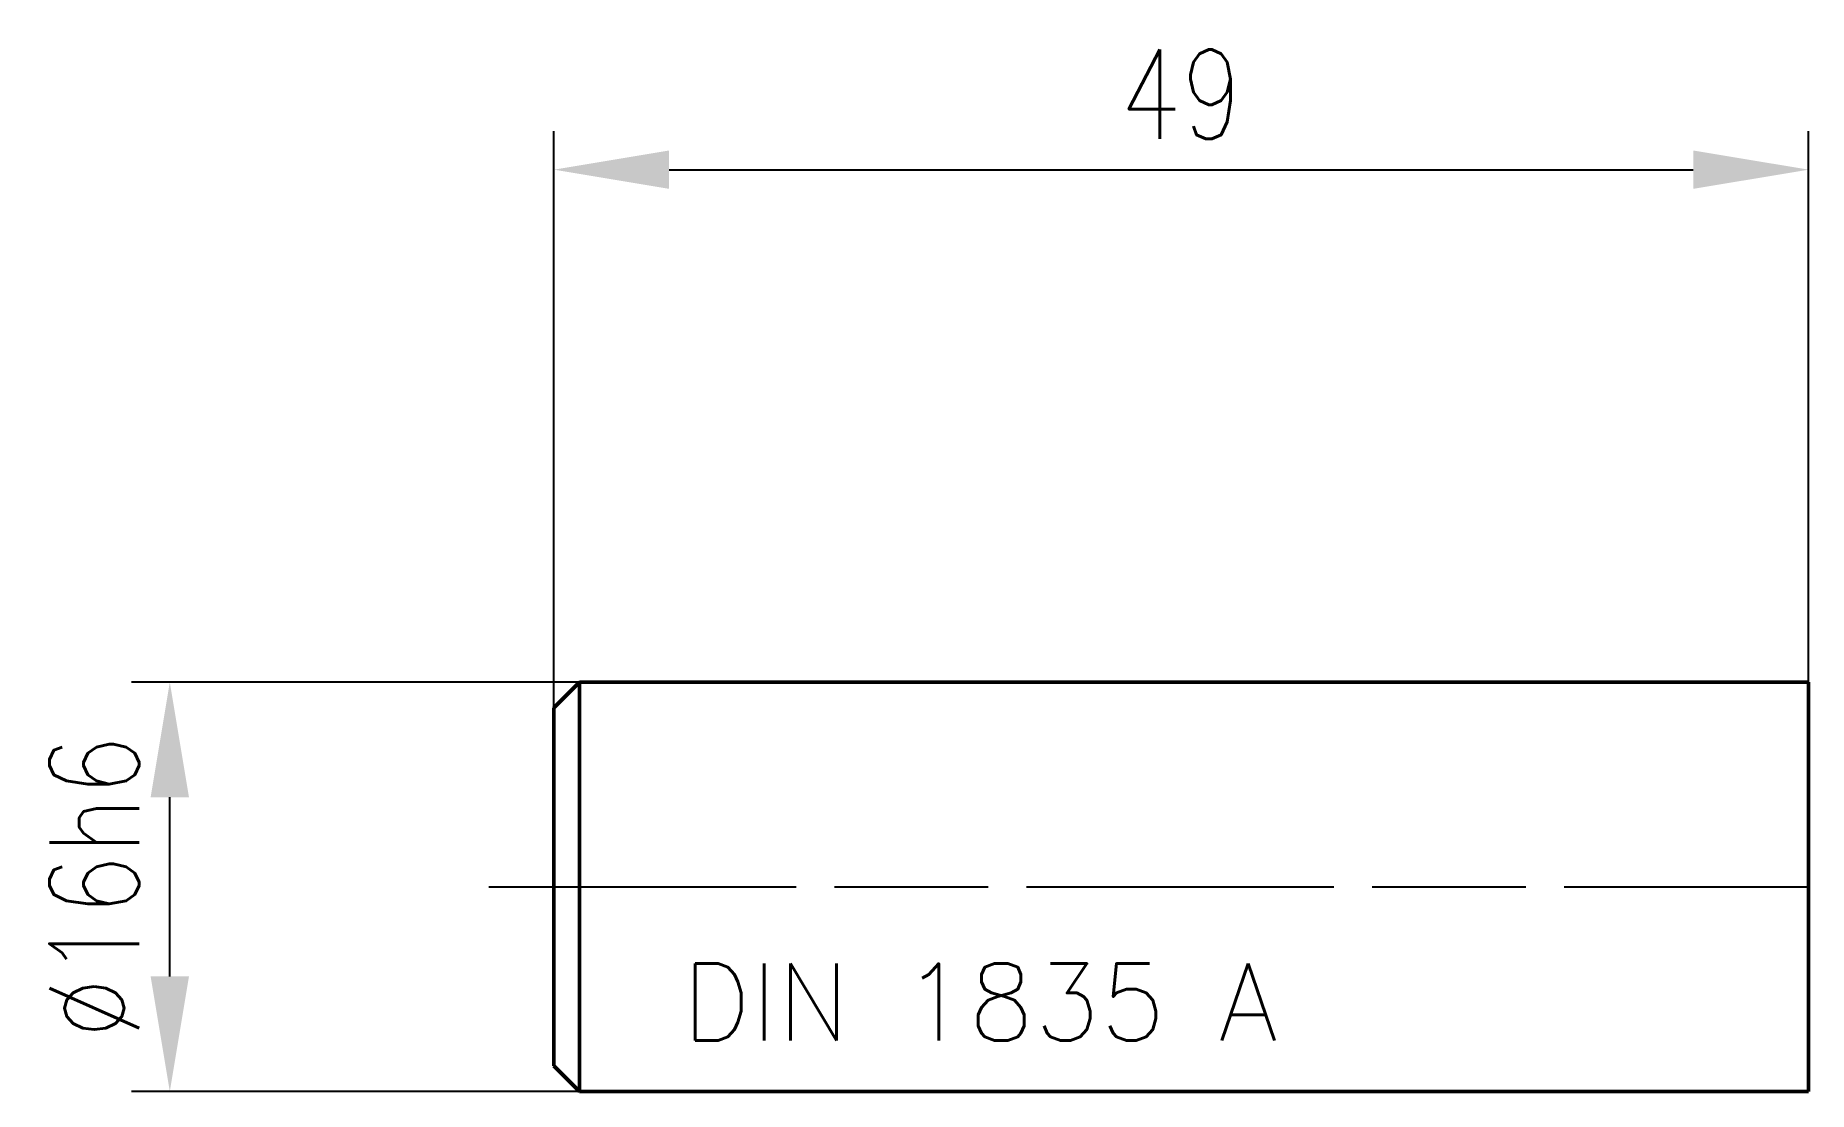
# Model space of a CAD drawing. Header units: millimetres. Extents: x -69.2 to 0, y -8 to 33.3.
import ezdxf

# ---------------------------------------------------------------- set-up
doc = ezdxf.new("R2010")
doc.units = ezdxf.units.MM
doc.header["$LTSCALE"] = 2
doc.linetypes.add('LONGDASH_DASH', pattern=[10.5, 6, -0.75, 3, -0.75])
for name, color, linetype, lineweight in [('1', 4, 'Continuous', 50), ('SK1', 4, 'Continuous', 50), ('SK2', 7, 'Continuous', 25), ('SK4', 2, 'LONGDASH_DASH', 25), ('SK6', 5, 'Continuous', 35)]:
    doc.layers.add(name, color=color, linetype=linetype, lineweight=lineweight)
doc.styles.add('SIMPLEX', font='simplex.shx', dxfattribs={"width": 0.8})
doc.dimstyles.new('WALTER_1', dxfattribs={"dimtxt": 3.5, "dimasz": 4.5, "dimexe": 1.5, "dimexo": 0, "dimgap": 1.2, "dimtad": 1, "dimdec": 3, "dimdsep": 46, "dimtxsty": 'SIMPLEX', "dimcen": 2.5, "dimazin": 2, "dimtfac": 1, "dimtdec": 3, "dimtmove": 0, "dimatfit": 0, "dimfxl": 1.25, "dimtolj": 1, "dimarcsym": 0})

# ---------------------------------------------------------------- blocks, each defined once
blk = doc.blocks.new('*D6')
at = {"layer": 'Defpoints', "color": 0, "transparency": 16777216}
for p in [(-64, 8), (-48, 8), (-48, -8)]:
    blk.add_point(p, dxfattribs=at)
at = {"layer": 'SK2', "color": 0, "lineweight": -2, "transparency": 16777216}
for p, q in [((-48, 8), (-65.5, 8)), ((-64, -3.5), (-64, 3.5)), ((-48, -8), (-65.5, -8))]:
    blk.add_line(p, q, dxfattribs=at)
at = {"layer": 'SK2', "color": 0, "transparency": 16777216}
for points in [[(-64.75, 3.5), (-63.25, 3.5), (-64, 8)], [(-64.75, -3.5), (-63.25, -3.5), (-64, -8)]]:
    blk.add_solid(points, dxfattribs=at)
at = {"layer": 'SK2', "color": 0, "transparency": 16777216, "insert": (-66.95, 0), "char_height": 3.5, "attachment_point": 5, "rotation": 90, "style": 'SIMPLEX'}
blk.add_mtext('\\A1;%%C16h6', dxfattribs=at)
blk = doc.blocks.new('*D7')
at = {"layer": 'Defpoints', "color": 0, "transparency": 16777216}
for p in [(0, 28.031), (0, 8), (-49, 7)]:
    blk.add_point(p, dxfattribs=at)
at = {"layer": 'SK2', "color": 0, "lineweight": -2, "transparency": 16777216}
for p, q in [((-49, 7), (-49, 29.531)), ((0, 8), (0, 29.531)), ((-44.5, 28.031), (-4.5, 28.031))]:
    blk.add_line(p, q, dxfattribs=at)
at = {"layer": 'SK2', "color": 0, "transparency": 16777216}
for points in [[(-44.5, 28.781), (-44.5, 27.281), (-49, 28.031)], [(-4.5, 28.781), (-4.5, 27.281), (0, 28.031)]]:
    blk.add_solid(points, dxfattribs=at)
at = {"layer": 'SK2', "color": 0, "transparency": 16777216, "insert": (-24.5, 30.981), "char_height": 3.5, "attachment_point": 5, "style": 'SIMPLEX'}
blk.add_mtext('\\A1;49', dxfattribs=at)

msp = doc.modelspace()

# ---------------------------------------------------------------- linework, layer by layer
at = {"layer": '1'}
msp.add_line((0, 8), (0, -8), dxfattribs=at)
at = {"layer": 'SK1'}
for p, q in [((-49, 7), (-48, 8)), ((-48, 8), (-48, -8)), ((0, 8), (-48, 8)), ((-49, 7), (-49, -7)), ((-48, -8), (-49, -7)), ((-48, -8), (0, -8))]:
    msp.add_line(p, q, dxfattribs=at)
at = {"layer": 'SK4'}
msp.add_line((-51.5395, 0), (0, 0), dxfattribs=at)

# ---------------------------------------------------------------- texts
at = {"layer": 'SK6', "style": 'SIMPLEX'}
msp.add_text('DIN 1835 A', height=3, dxfattribs=at).set_placement((-44, -6))

# ---------------------------------------------------------------- dimensions: what is measured, and where the dimension line sits
at = {"layer": 'SK2'}
dim = msp.add_linear_dim(base=(0, 28.0306), p1=(-49, 7), p2=(0, 8), text='49', dimstyle='WALTER_1', dxfattribs=at)
dim.commit()
dim.dimension.update_dxf_attribs({"geometry": '*D7', "text_midpoint": (-24.5, 28.0306), "dimtype": 160})
dim = msp.add_linear_dim(base=(-64, 8), p1=(-48, -8), p2=(-48, 8), angle=90, text='%%C16h6', dimstyle='WALTER_1', dxfattribs=at)
dim.commit()
dim.dimension.update_dxf_attribs({"geometry": '*D6', "text_midpoint": (-66.95, 0)})

doc.saveas('drawing.dxf')
